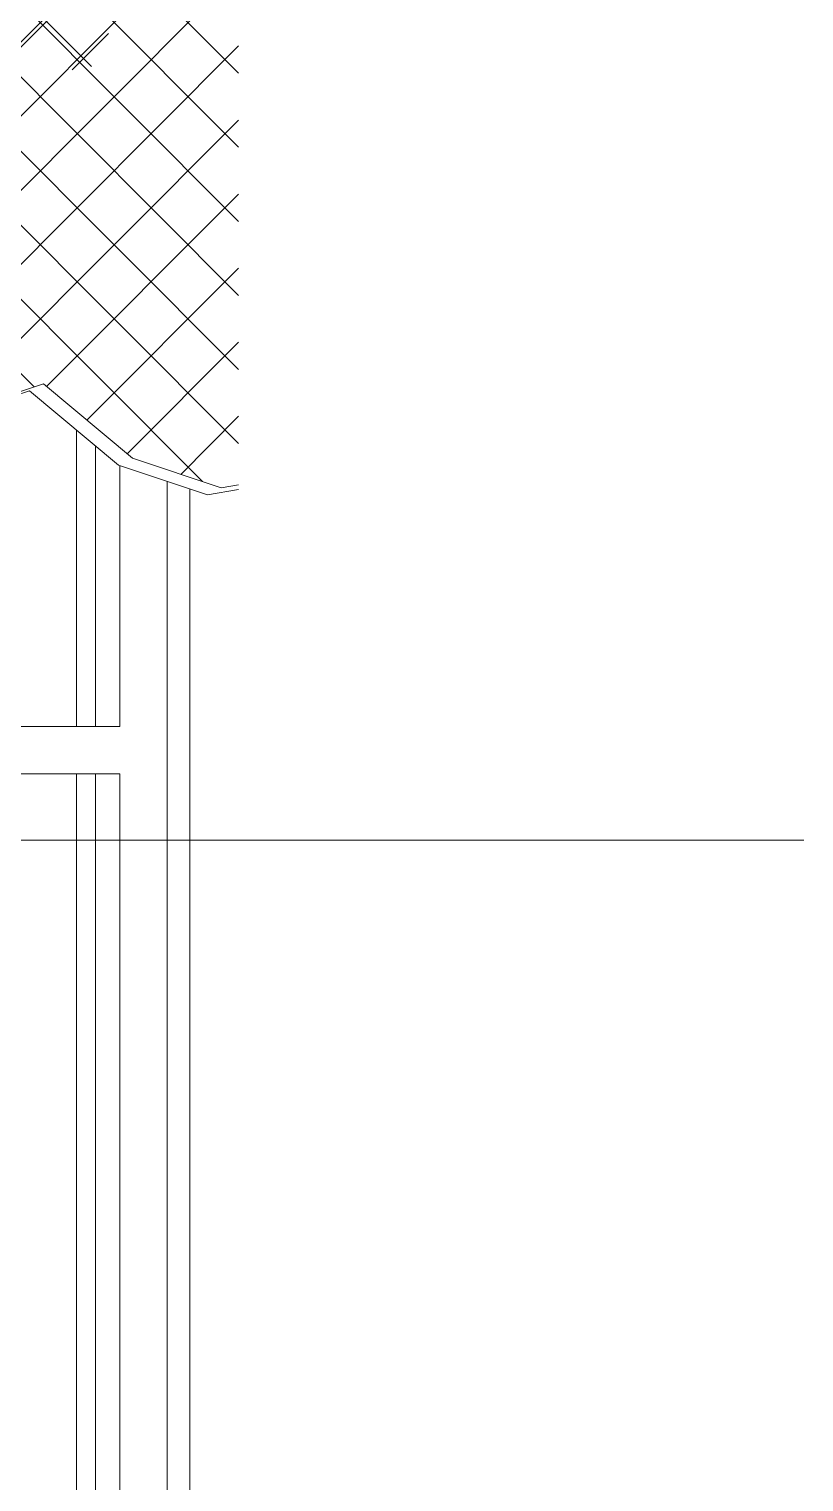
# Model space of a CAD drawing. Header units: millimetres. Extents: x -35517 to 139323, y -3702 to 5999.
# Drawn here: x 5450 to 6271, y 1345 to 2884 of the extents above; entities that cross this region are included whole.
import ezdxf

# ---------------------------------------------------------------- set-up
doc = ezdxf.new("R2010")
doc.units = ezdxf.units.MM
for name, color, linetype, lineweight in [('A-DOOR', 31, 'Continuous', 5), ('G-ANNO-TEXT', 231, 'Continuous', 5), ('G-IMPT', 8, 'Continuous', 5), ('I-WALL', 2, 'Continuous', 9), ('L-PLNT', 71, 'Continuous', 5)]:
    doc.layers.add(name, color=color, linetype=linetype, lineweight=lineweight)

# ---------------------------------------------------------------- blocks, each defined once
blk = doc.blocks.new('M_Double- GM Steel Gate - 1830 x 2083mm-1067784-GENERAL NORTH ELEVATION')
at = {"layer": 'A-DOOR'}
for p, q in [((5500.4, 2458.8), (5500.4, 2145)), ((5520.4, 2145), (5520.4, 2442.1)), ((5546.4, 2145), (5546.4, 2421.3)), ((5596.4, 920), (5596.4, 2404.6)), ((5546.4, 2145), (4885.8, 2145)), ((4875.9, 2095), (5546.4, 2095)), ((5500.4, 2095), (5500.4, 970)), ((5520.4, 970), (5520.4, 2095)), ((5546.4, 970), (5546.4, 2095))]:
    blk.add_line(p, q, dxfattribs=at)
blk = doc.blocks.new('SVA_Shades of Green Tree - Australian_Tree_based_on_Leopard_Tree_2901-V131-GENERAL NORTH ELEVATION')
at = {"layer": 'G-IMPT'}
for p, q in [((5672.1, 2679.9), (5167.4, 3185.6)), ((5672.1, 2601.5), (5100.6, 3174)), ((5672.1, 2523.1), (5033.9, 3162.3)), ((5672.1, 2444.6), (4980.8, 3137.2)), ((5672.1, 2836.8), (5380.3, 3129.1)), ((5672.1, 2758.4), (5317.2, 3114)), ((5276.6, 2704.8), (5672.1, 3101)), ((5634, 2404.4), (4951.4, 3088.1)), ((5284.8, 2634.6), (5672.1, 3022.6)), ((5516.2, 2844.1), (5394.3, 2966.2)), ((5428.8, 2851.8), (5532, 2955.1)), ((5257.6, 2528.9), (5672.1, 2944.1)), ((5495.9, 2840.5), (5534.1, 2878.8)), ((5231.5, 2424.3), (5672.1, 2865.7)), ((5325.5, 2440), (5672.1, 2787.3)), ((5468.7, 2505.1), (5672.1, 2708.8)), ((5455.6, 2504.7), (5290.7, 2669.9)), ((5511.4, 2469.4), (5672.1, 2630.4)), ((5554.1, 2433.8), (5672.1, 2552)), ((5610.8, 2412.1), (5672.1, 2473.6))]:
    blk.add_line(p, q, dxfattribs=at)
at = {"layer": 'G-IMPT', "flags": 128}
blk.add_lwpolyline([(5672.1, 2400.9), (5653.8, 2397.8), (5559.5, 2429.3), (5465.3, 2507.9), (5371.1, 2476.4), (5355.4, 2382.1), (5402.5, 2287.7), (5308.2, 2287.7), (5214, 2303.4), (5182.6, 2397.8), (5245.4, 2492.2), (5276.8, 2586.5), (5292.5, 2680.9), (5229.7, 2775.2), (5135.5, 2822.4), (5056.9, 2728.1), (5151.2, 2680.9), (5056.9, 2649.4), (5056.9, 2555.1), (4962.7, 2492.2), (4882.4, 2465.4)], dxfattribs=at)
at = {"layer": 'L-PLNT'}
for p, q in [((5356.3, 2469), (5450.5, 2500.5)), ((5450.5, 2500.5), (5544.7, 2421.9)), ((5544.7, 2421.9), (5639, 2390.4)), ((5544.7, 2421.9), (5544.7, 2421.9)), ((5639, 2390.4), (5672.1, 2396))]:
    blk.add_line(p, q, dxfattribs=at)

msp = doc.modelspace()

# ---------------------------------------------------------------- linework, layer by layer
at = {"layer": 'G-ANNO-TEXT', "color": 7}
msp.add_line((-6002.4, 2024.6), (6271.1, 2024.6), dxfattribs=at)
at = {"layer": 'I-WALL'}
msp.add_line((5620.4, 2396.6), (5620.4, 900), dxfattribs=at)

# ---------------------------------------------------------------- block references
at = {"layer": 'A-DOOR'}
msp.add_blockref('M_Double- GM Steel Gate - 1830 x 2083mm-1067784-GENERAL NORTH ELEVATION', (0, 0), dxfattribs=at)
at = {"layer": 'L-PLNT'}
msp.add_blockref('SVA_Shades of Green Tree - Australian_Tree_based_on_Leopard_Tree_2901-V131-GENERAL NORTH ELEVATION', (0, 0), dxfattribs=at)

doc.saveas('drawing.dxf')
